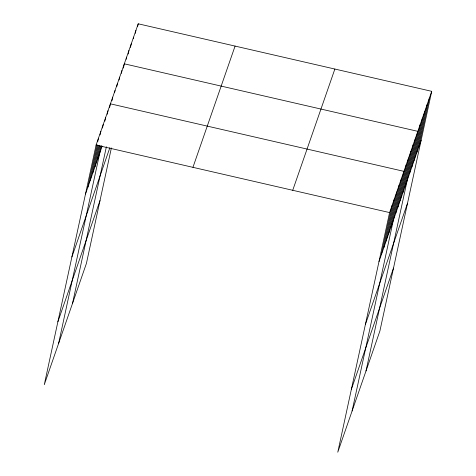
<?xml version="1.0" encoding="UTF-8"?>
<svg xmlns="http://www.w3.org/2000/svg" width="476" height="476" viewBox="0 0 476 476"><rect width="100%" height="100%" fill="white"/><g stroke="black" fill="none" stroke-linecap="round" stroke-linejoin="round"><path stroke-width="0.71" d="M431.72 91.327L389.582 212.576L337.776 452.2L379.913 330.951L431.72 91.327L138.224 23.8L96.087 145.049L44.28 384.673L86.418 263.424L111.384 147.953M87.881 187.181L97.074 144.662M97.699 141.783L98.478 138.177M90.267 180.315L97.747 145.721M100.085 134.91L100.864 131.311M92.653 173.442L98.734 145.335M102.471 128.038L103.25 124.438M95.045 166.57L99.561 145.674M104.857 121.172L105.636 117.566M97.431 159.698L100.394 146.007M107.249 114.299L108.028 110.694M58.607 343.452L101.376 145.62M109.635 107.427L110.414 103.828L403.91 171.348L352.103 410.972M111.955 100.757L112.729 97.158M114.579 92.647L115.049 90.488M116.745 86.703L117.364 83.818M119.059 80.033L119.684 77.148M121.38 73.364L121.999 70.484M72.513 303.438L106.374 146.798M123.385 68.133L124.319 63.814L417.815 131.34L366.008 370.965M126.17 59.304L126.634 57.144M128.175 54.08L128.954 50.474M130.489 47.41L131.269 43.804M133.28 38.58L133.589 37.14M135.285 33.35L135.904 30.47M137.6 26.68L138.224 23.8M381.377 254.708L391.974 205.703M383.763 247.841L394.36 198.831M386.155 240.969L396.746 191.965M388.541 234.097L399.138 185.093M390.927 227.225L401.524 178.22M395.633 213.688L406.23 164.684M397.954 207.018L408.545 158.014M400.268 200.348L410.865 151.344M402.583 193.678L413.18 144.674M404.903 187.014L415.5 138.004M409.538 173.675L420.135 124.67M411.853 167.005L422.45 118M414.174 160.335L424.77 111.33M416.488 153.671L427.085 104.66M418.809 147.001L429.406 97.996M85.496 194.053L102.138 146.162M71.894 256.957L109.855 147.715M57.882 321.77L100.014 200.521M192.941 167.332L235.079 46.083M292.728 190.293L334.866 69.044M378.991 261.58L421.123 140.331M365.389 324.483L407.527 203.234M351.377 389.297L393.515 268.048M96.087 145.049L389.582 212.576"/></g></svg>
